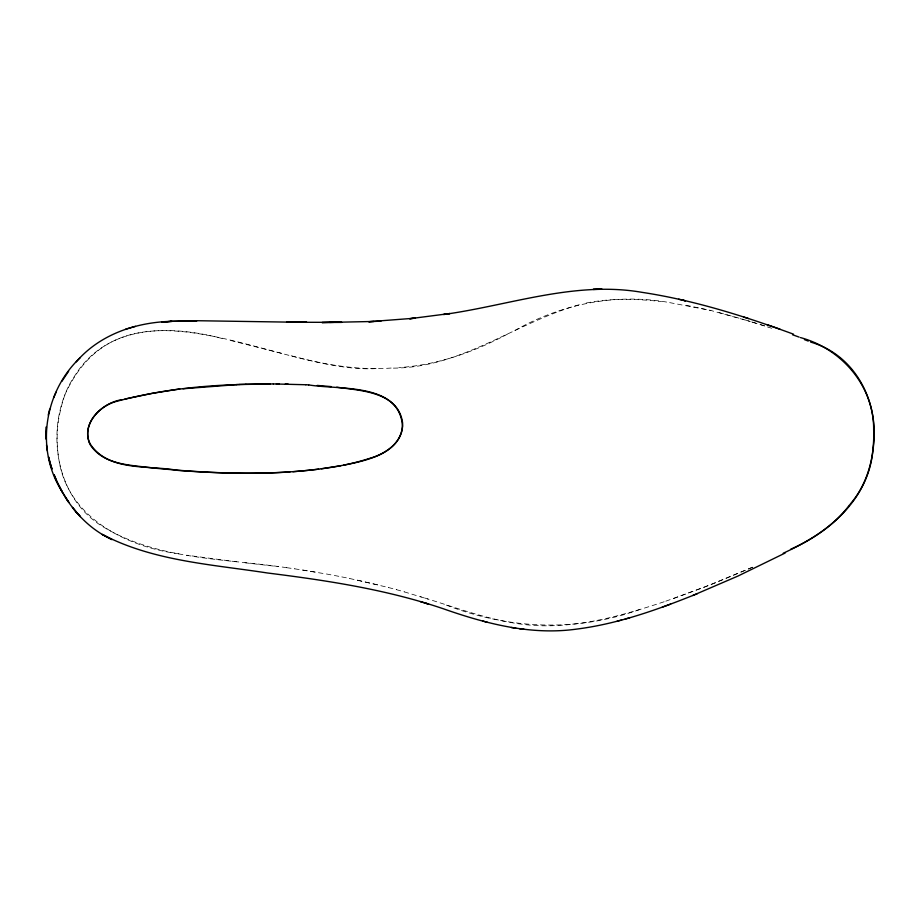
<?xml version="1.0" encoding="UTF-8"?>
<svg xmlns="http://www.w3.org/2000/svg" width="920" height="920" viewBox="0 0 920 920"><rect width="100%" height="100%" fill="white"/><g stroke="black" fill="none" stroke-linecap="round" stroke-linejoin="round"><path stroke-width="0.69" stroke-dasharray="4.6 3.45" d="M507.679 334.006C473.961 352.096 437.184 365.125 398.774 367.586M514.774 330.533C561.568 303.887 616.446 292.801 669.679 302.611M752.629 567.214L712.919 583.832L672.209 599.035M752.525 567.226L704.628 587.075L664.102 601.806M664.148 601.749C624.278 614.962 582.912 626.819 540.523 625.749C498.812 624.461 459.632 608.453 420.164 596.62M639.848 609.488C575.437 632.626 507.253 629.222 444.003 604.198M579.301 304.704C515.338 322.747 460.506 368.736 391.264 368.126M586.189 303.036C610.96 297.988 636.502 298.781 661.503 301.587M391.161 368.034C356.914 370.61 322.816 364.297 289.869 355.419M376.119 368.609C276.885 373.899 124.602 264.868 65.113 394.22C46.966 439.553 58.776 499.445 102.085 526.194C157.366 560.061 224.664 558.417 286.729 567.697M244.961 562.775L278.553 566.628M236.452 561.798L186.679 555.208M286.511 567.674L294.803 568.836M669.656 302.622L710.769 310.442L750.375 321.517M294.618 568.801L326.324 573.976M302.657 570.009L318.527 572.596M326.393 573.976L342.01 576.92M686.124 305.244L710.884 310.5M178.905 553.817C126.028 546.986 66.895 516.81 58.788 458.85M341.826 576.92L349.784 578.496M222.157 338.514C168.302 324.346 104.799 324.242 73.14 378.488C65.021 390.505 61.272 404.857 58.707 418.991C56.591 431.894 56.649 445.119 58.65 458.022M349.554 578.484L380.834 585.557M357.293 580.117L388.631 587.558M230.655 340.492L281.761 353.36M388.412 587.5L396.462 589.651M719.072 312.57L743.578 319.459M396.267 589.605L404.328 591.87M404.167 591.824L428.087 599.115M744.935 319.872L768.119 326.957M751.744 321.942L757.217 323.656M759.954 324.507L771.731 328.279"/><path stroke-width="1.38" d="M80.281 357.592C44.091 391.632 35.04 449.673 62.272 491.924L56.568 480.608M48.219 415.058L49.714 409.159M53.659 397.728L56.131 392.104M61.881 381.317L68.632 371.197M850.298 504.022C864.202 488.014 871.206 467.659 873.367 446.867C879.14 402.258 855.761 355.131 810.669 342.091M849.436 505.08C832.669 527.344 808.093 541.696 783.242 553.23M76.234 361.882C99.751 334.339 136.344 322.149 171.718 321.344L162.173 322.126L171.718 321.344M790.728 549.228C831.634 531.231 869.354 496.478 872.896 449.512C873.644 442.957 873.931 436.356 873.655 429.766C874.195 386.549 841.938 348.784 800.446 337.571M785.128 553.047L737.92 576.069L692.794 595.493M697.452 593.619C658.363 609.373 618.194 623.898 576.161 629.165C530.794 635.444 485.633 623.633 443.129 608.695C386.273 589.409 326.738 580.416 267.363 572.976C211.646 564.385 153.007 561.062 102.304 534.416L111.964 539.603L107.007 537.096M662.319 607.131L670.611 604.106M135.47 326.358L125.706 329.176M625.059 619.08L629.717 617.757M122.061 399.648C101.867 402.649 79.603 423.913 90.516 445.211C104.178 465.382 131.226 464.968 152.846 467.981C207.874 473.351 263.614 475.904 318.63 469.142M617.032 621.253L621.644 620.011M124.913 399.027L152.444 393.323L179.768 388.93M343.608 465.186C366.942 460.552 402.626 453.008 402.615 423.062C398.498 391.782 361.089 390.69 336.731 387.205M292.928 471.73C319.033 469.614 345.287 466.394 370.254 458.183C385.043 454.169 401.603 443.049 402.534 426.374C399.591 382.317 339.422 390.172 308.66 384.893M340.894 465.692L321.391 468.751M182.999 388.769L236.452 384.652M289.984 471.937C252.62 474.398 215.107 473.19 177.802 470.396C148.488 464.899 107.468 472.132 89.504 442.888M381.018 321.126L368.702 321.724L415.449 318.147L409.607 318.734L449.914 313.524L443.612 314.502C509.243 305.452 574.873 280.703 641.815 292.307C693.829 300.184 744.28 316.112 793.557 334.202M239.602 384.525C198.168 385.71 156.618 390.62 116.541 401.361C99.268 405.777 81.811 424.546 89.608 443.072M236.463 384.572L273.332 383.939M373.899 321.459L321.977 322.563L334.041 322.345M239.625 384.456L245.881 384.296M245.916 384.261L270.342 383.928M180.665 321.16L170.844 321.356L196.788 320.896L178.537 321.229L195.396 320.689L296.389 322.241L286.557 322.126L292.307 322.149M329.567 322.425L341.722 322.356L296.78 322.264L306.774 322.322L300.817 322.253M290.582 322.138L302.714 322.253M273.355 383.928L305.82 384.744M276.322 383.95L279.3 383.985M285.257 384.065L288.224 384.134M305.785 384.744L308.695 384.893M317.25 385.422L331.188 386.607M519.409 628.728L524.216 629.326M511.209 627.509L515.993 628.256M678.638 299.195L685.457 300.828L683.307 300.299M482.747 621.023L487.428 622.311M420.405 601.668L428.616 604.095L426.259 603.394M743.82 317.089L748.431 318.538M766.981 324.656L780.01 329.188M792.568 334.776L799.135 337.099M804.436 339.606L808.243 341.078M107.134 537.165C86.089 526.148 69.862 507.449 59.294 486.404M65.458 497.363L68.873 502.504L62.33 492.039M46.506 444.889L47.357 450.903M46.356 426.926L46.069 438.897L46.356 426.926M601.887 289.248L593.25 289.374L601.887 289.248M76.257 512.153L72.45 507.414L80.258 516.591L76.257 512.153M56.488 480.458L54.073 474.766L56.488 480.458M51.922 468.866L50.129 463.024L51.945 468.947M50.082 462.886L48.53 456.918L50.082 462.886"/></g></svg>
